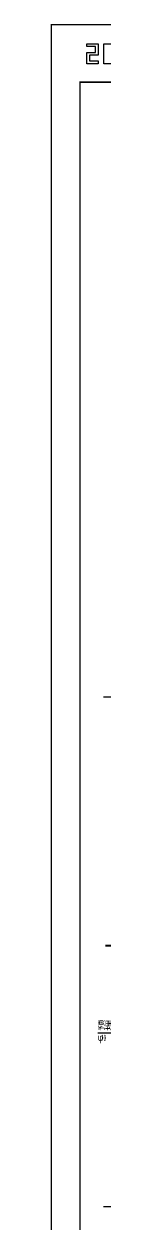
# Model space of a CAD drawing. Extents: x -40548 to 155442, y 5688 to 67136.
# Drawn here: x 124757 to 125140, y 14149 to 22518 of the extents above; entities that cross this region are included whole.
import ezdxf
from ezdxf.enums import TextEntityAlignment as Align

# ---------------------------------------------------------------- set-up
doc = ezdxf.new("R2010")
doc.units = 0
doc.header["$LTSCALE"] = 1000
doc.layers.get('DEFPOINTS').update_dxf_attribs({"color": 200})
for name, color, linetype in [('0-cxFrame', 155, 'Continuous'), ('A-AXIS-DP', 126, 'Continuous'), ('A-TEXT', 61, 'Continuous'), ('DIM_SYMB', 3, 'Continuous')]:
    doc.layers.add(name, color=color, linetype=linetype)
doc.layers.add('0-cxText', color=131, linetype='Continuous', lineweight=25)
doc.styles.add('cx_tuming', font='simhei.ttf')
doc.styles.add('cx_tuqian1', font='')
doc.styles.add('TH-STYLE3', font='@TSSDENG', dxfattribs={"width": 0.7, "bigfont": '@TSSDCHN'})
doc.styles.add('黑体', font='', dxfattribs={"width": 0.9})
doc.styles.get('cx_tuqian1').set_extended_font_data('SimSun')
doc.styles.get('黑体').set_extended_font_data('冬青黑体简体中文 W3')

# ---------------------------------------------------------------- blocks, each defined once
blk = doc.blocks.new('TK22.A1 L(Dragon)')
at = {"layer": '0-cxFrame', "color": 7, "const_width": 0.5}
blk.add_lwpolyline([(0, 0), (-841, 0), (-841, 594), (0, 594)], close=True, dxfattribs=at)
at = {"layer": '0-cxFrame', "const_width": 0.5}
blk.add_lwpolyline([(-80, 10), (-821, 10), (-821, 584), (-80, 584)], close=True, dxfattribs=at)
at = {"layer": 'DEFPOINTS', "color": 2}
blk.add_lwpolyline([(-834.37, 18.37), (-834.37, 22.37), (-827.37, 22.37), (-827.37, 18.37)], close=True, dxfattribs=at)
blk.add_lwpolyline([(-833.37, 12.37), (-834.37, 12.37), (-834.37, 16.37), (-830.37, 16.37), (-830.37, 13.37), (-828.37, 13.37), (-828.37, 16.37), (-827.37, 16.37), (-827.37, 12.37), (-831.37, 12.37), (-831.37, 15.37), (-833.37, 15.37), (-833.37, 12.37)], dxfattribs=at)
at = {"style": '黑体', "flags": 4}
blk.add_attdef('图幅', text='', height=3.3, dxfattribs=at).set_placement((-40, 3), align=Align.RIGHT)
at = {"layer": '0-cxText', "flags": 4}
for tag, height, style, p in [('建设单位', 3.5, 'cx_tuming', (-45, 240)), ('项目名称', 3.5, 'cx_tuming', (-45, 210)), ('子项名称', 3.5, 'cx_tuming', (-45, 180)), ('工程编号', 3.3, 'cx_tuqian1', (-35, 165)), ('图名1', 3.5, 'cx_tuming', (-45, 87)), ('图名2', 3.5, 'cx_tuming', (-45, 79)), ('图名3', 3.5, 'cx_tuming', (-45, 71)), ('出图日期', 3.3, 'cx_tuqian1', (-39, 60)), ('专业', 3.3, 'cx_tuqian1', (-55, 52)), ('版次', 3.3, 'cx_tuqian1', (-20, 44)), ('图号', 3.3, 'cx_tuqian1', (-55, 44))]:
    blk.add_attdef(tag, text='', height=height, dxfattribs=dict(at, style=style)).set_placement(p, align=Align.MIDDLE)
at = {"layer": 'DEFPOINTS', "color": 6, "flags": 4}
for tag, height, style, p in [('tufu', 3.3, '黑体', (-12, 12)), ('dwfname', 4, 'cx_tuqian1', (-80, 3))]:
    blk.add_attdef(tag, text='', height=height, dxfattribs=dict(at, style=style)).set_placement(p, align=Align.RIGHT)

msp = doc.modelspace()

# ---------------------------------------------------------------- linework, layer by layer
at = {"layer": 'A-AXIS-DP'}
for p, q in [((125126.1, 17828.3), (136271.3, 17828.3)), ((130359.9, 14274), (125126.1, 14274))]:
    msp.add_line(p, q, dxfattribs=at)
at = {"layer": 'A-TEXT'}
msp.add_lwpolyline([(125086.2, 15488.8), (125484.2, 15488.8), (125784.7, 15584.6)], dxfattribs=at)
at = {"layer": 'DIM_SYMB', "const_width": 14}
msp.add_lwpolyline([(125138.7, 16095.4), (126245.7, 16095.4)], dxfattribs=at)

# ---------------------------------------------------------------- block references
at = {"layer": '0-cxFrame', "xscale": 20, "yscale": 20, "zscale": 20, "rotation": 270}
msp.add_blockref('TK22.A1 L(Dragon)', (124761.8, 5693.3), dxfattribs=at)

# ---------------------------------------------------------------- texts
at = {"layer": 'A-TEXT', "style": 'TH-STYLE3'}
for s, height, width, p in [('预埋', 55.79, 0.7, (125085.3, 15506.3)), ('φ', 55.8, 0.7, (125084.4, 15429.9)), ('10', 44.31, 0.525, (125112.8, 15429.9))]:
    msp.add_text(s, height=height, dxfattribs=dict(at, width=width)).set_placement(p)

doc.saveas('drawing.dxf')
